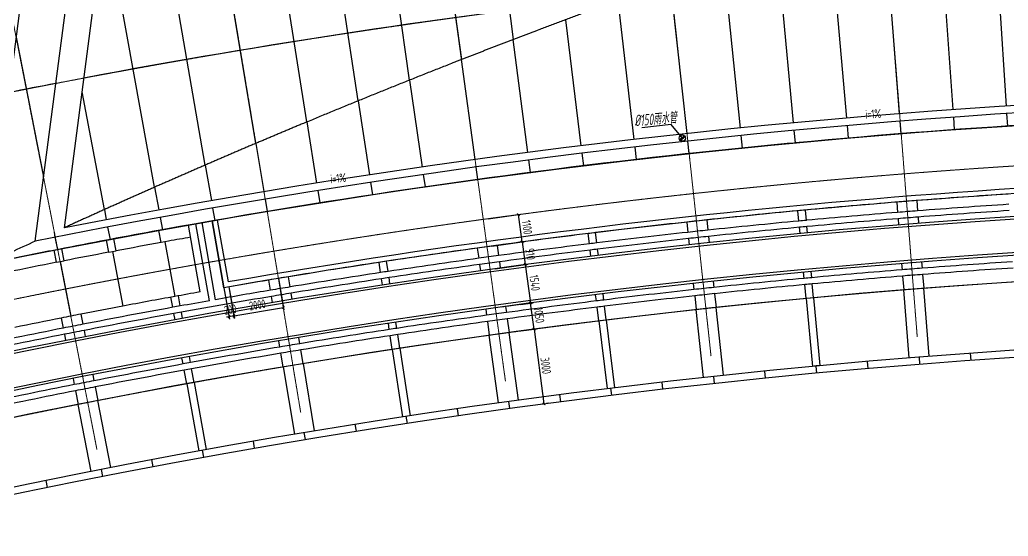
# Model space of a CAD drawing. Header units: millimetres. Extents: x 30991175 to 44589677, y -30249292 to -18704009.
# Drawn here: x 41332824 to 41372173, y -29971019 to -29950478 of the extents above; entities that cross this region are included whole.
import ezdxf
from ezdxf.enums import TextEntityAlignment as Align

# ---------------------------------------------------------------- set-up
doc = ezdxf.new("R2010")
doc.units = ezdxf.units.MM
doc.header["$LTSCALE"] = 10
doc.linetypes.add('A1-RG-AXIS-RF$0$CENTER', pattern=[50.8, 31.75, -6.35, 6.35, -6.35])
for name, color, linetype in [('A1-RG-AXIS-RF$0$A-DIMS-100', 1, 'Continuous'), ('A1-RG-AXIS-RF$0$A2-RG-AXIS-150$0$A-DIMS-100', 1, 'Continuous'), ('A1-RI-RF$0$0P-RW-E', 210, 'Continuous'), ('A1-RI-RF$0$0P-RW-PR-V', 210, 'Continuous'), ('A1-RI-RF$0$A-DIMS-1：100', 1, 'Continuous'), ('A1-RI-RF$0$A-EVAC1', 5, 'Continuous'), ('A1-RI-RF$0$A-FUZHUXIAN', 55, 'Continuous'), ('A1-RI-RF$0$A-STRS-HRAL', 3, 'Continuous'), ('A1-RI-RF$0$A-SYMB', 4, 'Continuous'), ('A1-RI-RF$0$A-SYMB-AREA', 4, 'Continuous'), ('A1-RI-RF$0$A-SYMB-NAME', 4, 'Continuous'), ('A1-RI-RF$0$A-SYMB-STRS', 1, 'Continuous'), ('A1-RI-RF$0$A-TEXT', 4, 'Continuous'), ('A1-RI-RF$0$A1-RI-F3$0$A-DETL-PEN1', 245, 'Continuous'), ('A1-RI-RF$0$A1-RI-F3$0$A-DETL-PEN2', 233, 'Continuous')]:
    doc.layers.add(name, color=color, linetype=linetype)
doc.layers.add('A1-RG-AXIS-RF$0$A-GRID', color=1, linetype='A1-RG-AXIS-RF$0$CENTER', lineweight=9)
doc.styles.add('A1-RG-AXIS-RF$0$A2-RG-AXIS-150$0$XD2008', font='romans.shx', dxfattribs={"width": 0.7})
doc.styles.add('A1-RG-AXIS-RF$0$XD2008', font='xd-hzs.shx', dxfattribs={"width": 0.7, "bigfont": 'xd-hztxt.shx'})
doc.styles.add('A1-RI-RF$0$ECADI', font='gbeitc.shx', dxfattribs={"width": 0.7, "bigfont": 'gbcbig.shx'})
doc.styles.add('A1-RI-RF$0$XD2008', font='hzs.shx', dxfattribs={"width": 0.7, "bigfont": 'xd-hztxt.shx'})
doc.dimstyles.new('A1-RG-AXIS-RF$0$A2-RG-AXIS-150$0$XD100', dxfattribs={"dimscale": 100, "dimtxt": 5.5, "dimasz": 1.5, "dimexe": 1, "dimexo": 2, "dimgap": 0.5, "dimtad": 1, "dimdec": 0, "dimdsep": 46, "dimtxsty": 'A1-RG-AXIS-RF$0$A2-RG-AXIS-150$0$XD2008', "dimblk": 'A1-RG-AXIS-RF$0$A2-RG-AXIS-150$0$_ArchTick', "dimcen": 2.5, "dimclrt": 4, "dimaunit": 1, "dimadec": 3, "dimazin": 0, "dimtfac": 1, "dimtdec": 0, "dimtix": 1, "dimtmove": 0, "dimatfit": 3, "dimfxl": 0, "dimtolj": 1, "dimtzin": 0, "dimarcsym": 0})
doc.dimstyles.new('A1-RG-AXIS-RF$0$XD100', dxfattribs={"dimscale": 100, "dimtxt": 5.5, "dimasz": 1.5, "dimexe": 1, "dimexo": 2, "dimgap": 0.5, "dimtad": 1, "dimdec": 0, "dimdsep": 46, "dimtxsty": 'A1-RG-AXIS-RF$0$XD2008', "dimblk": 'A1-RG-AXIS-RF$0$_ArchTick', "dimcen": 2.5, "dimclrt": 4, "dimazin": 0, "dimtfac": 1, "dimtdec": 0, "dimtix": 1, "dimtmove": 0, "dimatfit": 3, "dimfxl": 0, "dimtolj": 1, "dimtzin": 0, "dimarcsym": 0})
doc.dimstyles.new('A1-RG-AXIS-RF$0$XD100$0', dxfattribs={"dimscale": 100, "dimtxt": 5.5, "dimasz": 1, "dimexe": 1, "dimexo": 2, "dimgap": 0.5, "dimtad": 1, "dimdec": 0, "dimdsep": 46, "dimtxsty": 'A1-RG-AXIS-RF$0$XD2008', "dimblk": 'A1-RG-AXIS-RF$0$_ArchTick', "dimblk1": 'A1-RG-AXIS-RF$0$_ArchTick', "dimblk2": 'A1-RG-AXIS-RF$0$_ArchTick', "dimsah": 1, "dimcen": 2.5, "dimclrt": 4, "dimazin": 0, "dimtfac": 1, "dimtdec": 0, "dimtix": 1, "dimtmove": 0, "dimatfit": 3, "dimfxl": 0, "dimtolj": 1, "dimtzin": 0, "dimarcsym": 0})
doc.dimstyles.new('A1-RI-RF$0$XD100$0', dxfattribs={"dimscale": 100, "dimtxt": 3.5, "dimasz": 2, "dimexe": 1, "dimexo": 2, "dimgap": 1, "dimtad": 1, "dimdec": 0, "dimdsep": 46, "dimtxsty": 'A1-RI-RF$0$XD2008', "dimblk": 'A1-RI-RF$0$_ArchTick', "dimblk1": 'A1-RI-RF$0$_ArchTick', "dimblk2": 'A1-RI-RF$0$_ArchTick', "dimsah": 1, "dimcen": 2.5, "dimclrd": 1, "dimclre": 1, "dimclrt": 4, "dimaunit": 1, "dimadec": 0, "dimazin": 0, "dimtfac": 1, "dimtdec": 0, "dimtix": 1, "dimtmove": 2, "dimatfit": 3, "dimfxl": 0, "dimtolj": 1, "dimtzin": 0, "dimarcsym": 0})

# ---------------------------------------------------------------- blocks, each defined once
blk = doc.blocks.new('A1-RG-AXIS-RF$0$_ArchTick')
at = {"color": 0, "linetype": 'ByBlock', "const_width": 0.4}
blk.add_lwpolyline([(-0.5, -0.5), (0.5, 0.5)], dxfattribs=at)
blk = doc.blocks.new('*D74')
at = {"layer": 'A1-RG-AXIS-RF$0$A-DIMS-100', "color": 0, "lineweight": -2}
for p, q in [((11571862, -6454379), (11570195, -6455815)), ((11570271, -6455750), (11588352, -6476735)), ((11589943, -6475365), (11588276, -6476801))]:
    blk.add_line(p, q, dxfattribs=at)
at = {"layer": 'Defpoints', "color": 0}
for p in [(11572014, -6454249), (11590094, -6475234), (11588352, -6476735)]:
    blk.add_point(p, dxfattribs=at)
at = {"layer": 'A1-RG-AXIS-RF$0$A-DIMS-100', "color": 0, "lineweight": -2, "xscale": 100, "yscale": 100, "zscale": 100}
for p, rotation in [((11570271, -6455750), 130.7474706807866), ((11588352, -6476735), 310.7474706807866)]:
    blk.add_blockref('A1-RG-AXIS-RF$0$_ArchTick', p, dxfattribs=dict(at, rotation=rotation))
at = {"layer": 'A1-RG-AXIS-RF$0$A-DIMS-100', "color": 4, "insert": (11579491, -6466088), "char_height": 375, "attachment_point": 5, "rotation": 310.7475, "style": 'A1-RG-AXIS-RF$0$XD2008'}
blk.add_mtext('\\A1;27700', dxfattribs=at)
blk = doc.blocks.new('*D95')
at = {"layer": 'A1-RG-AXIS-RF$0$A-DIMS-100', "color": 0, "lineweight": -2}
blk.add_arc((11778732, -6694179), 324411, 120.87496, 122.52038, dxfattribs=at)
at = {"layer": 'Defpoints', "color": 0}
for p in [(11611594, -6414634), (11609598, -6417347), (11603636, -6419548), (11631402, -6447764), (11624387, -6452096)]:
    blk.add_point(p, dxfattribs=at)
at = {"layer": 'A1-RG-AXIS-RF$0$A-DIMS-100', "color": 0, "lineweight": -2, "xscale": 100, "yscale": 100, "zscale": 100}
for p, rotation in [((11612255, -6415740), 30.87496021037754), ((11604329, -6420635), 212.5203786221269)]:
    blk.add_blockref('A1-RG-AXIS-RF$0$_ArchTick', p, dxfattribs=dict(at, rotation=rotation))
at = {"layer": 'A1-RG-AXIS-RF$0$A-DIMS-100', "color": 4, "insert": (11608150, -6417957), "char_height": 375, "attachment_point": 5, "rotation": 31.6977, "style": 'A1-RG-AXIS-RF$0$XD2008'}
blk.add_mtext('\\A1;1.65°', dxfattribs=at)
blk = doc.blocks.new('A1-RG-AXIS-RF$0$A2-RG-AXIS-150$0$_ArchTick')
at = {"color": 0, "linetype": 'ByBlock', "const_width": 0.4}
blk.add_lwpolyline([(-0.5, -0.5), (0.5, 0.5)], dxfattribs=at)
blk = doc.blocks.new('*D98')
at = {"layer": 'A1-RG-AXIS-RF$0$A2-RG-AXIS-150$0$A-DIMS-100', "color": 0, "lineweight": -2, "ltscale": 3}
blk.add_arc((11778732, -6694179), 320963, 127.45663, 129.10205, dxfattribs=at)
at = {"layer": 'Defpoints', "color": 0, "ltscale": 3}
for p in [(11580654, -6435633), (11573312, -6441428), (11581105, -6441274), (11604129, -6466275), (11597657, -6471382)]:
    blk.add_point(p, dxfattribs=at)
at = {"layer": 'A1-RG-AXIS-RF$0$A2-RG-AXIS-150$0$A-DIMS-100', "color": 0, "lineweight": -2, "ltscale": 3, "xscale": 150, "yscale": 150, "zscale": 150}
for p, rotation in [((11583535, -6439394), 37.45663385731086), ((11576299, -6445104), 219.1020522690409)]:
    blk.add_blockref('A1-RG-AXIS-RF$0$A2-RG-AXIS-150$0$_ArchTick', p, dxfattribs=dict(at, rotation=rotation))
at = {"layer": 'A1-RG-AXIS-RF$0$A2-RG-AXIS-150$0$A-DIMS-100', "color": 4, "ltscale": 3, "insert": (11579727, -6442008), "char_height": 375, "attachment_point": 5, "rotation": 38.2793, "style": 'A1-RG-AXIS-RF$0$A2-RG-AXIS-150$0$XD2008'}
blk.add_mtext('\\A1;1°38\'44"', dxfattribs=at)
blk = doc.blocks.new('*D100')
at = {"layer": 'A1-RG-AXIS-RF$0$A2-RG-AXIS-150$0$A-DIMS-100', "color": 0, "lineweight": -2, "ltscale": 3}
blk.add_arc((11778732, -6694179), 320963, 129.10205, 130.74747, dxfattribs=at)
at = {"layer": 'Defpoints', "color": 0, "ltscale": 3}
for p in [(11573312, -6441428), (11573924, -6447053), (11566139, -6447430), (11597657, -6471382), (11591334, -6476673)]:
    blk.add_point(p, dxfattribs=at)
at = {"layer": 'A1-RG-AXIS-RF$0$A2-RG-AXIS-150$0$A-DIMS-100', "color": 0, "lineweight": -2, "ltscale": 3, "xscale": 150, "yscale": 150, "zscale": 150}
for p, rotation in [((11576299, -6445104), 39.10205226904043), ((11569231, -6451019), 220.7474706807705)]:
    blk.add_blockref('A1-RG-AXIS-RF$0$A2-RG-AXIS-150$0$_ArchTick', p, dxfattribs=dict(at, rotation=rotation))
at = {"layer": 'A1-RG-AXIS-RF$0$A2-RG-AXIS-150$0$A-DIMS-100', "color": 4, "ltscale": 3, "insert": (11572569, -6447826), "char_height": 375, "attachment_point": 5, "rotation": 39.9248, "style": 'A1-RG-AXIS-RF$0$A2-RG-AXIS-150$0$XD2008'}
blk.add_mtext('\\A1;1°38\'44"', dxfattribs=at)
blk = doc.blocks.new('A1-RI-RF$0$_ArchTick')
at = {"color": 0, "linetype": 'ByBlock', "const_width": 0.4}
blk.add_lwpolyline([(-0.5, -0.5), (0.5, 0.5)], dxfattribs=at)
blk = doc.blocks.new('*D25')
at = {"layer": 'A1-RI-RF$0$A-DIMS-1：100', "color": 1, "linetype": 'ByBlock', "lineweight": -2}
for p, q in [((11600845, -6461988), (11601621, -6462993)), ((11599976, -6464135), (11601560, -6462913)), ((11599262, -6463210), (11600037, -6464215))]:
    blk.add_line(p, q, dxfattribs=at)
at = {"layer": 'Defpoints', "color": 0, "linetype": 'ByBlock'}
for p in [(11600723, -6461829), (11599139, -6463051), (11601560, -6462913)]:
    blk.add_point(p, dxfattribs=at)
at = {"layer": 'A1-RI-RF$0$A-DIMS-1：100', "color": 1, "linetype": 'ByBlock', "lineweight": -2, "xscale": 100, "yscale": 100, "zscale": 100}
for p, rotation in [((11601560, -6462913), 37.65242582342984), ((11599976, -6464135), 217.6524258234298)]:
    blk.add_blockref('A1-RI-RF$0$_ArchTick', p, dxfattribs=dict(at, rotation=rotation))
at = {"layer": 'A1-RI-RF$0$A-DIMS-1：100', "color": 4, "linetype": 'ByBlock', "insert": (11600600, -6463307), "char_height": 350, "attachment_point": 5, "rotation": 37.6524, "style": 'A1-RI-RF$0$XD2008'}
blk.add_mtext('\\A1;2000', dxfattribs=at)
blk = doc.blocks.new('*D26')
at = {"layer": 'A1-RI-RF$0$A-DIMS-1：100', "color": 1, "linetype": 'ByBlock', "lineweight": -2}
for p, q in [((11599104, -6463332), (11599883, -6464334)), ((11599262, -6463209), (11600041, -6464211)), ((11599822, -6464255), (11599743, -6464316)), ((11599980, -6464132), (11599822, -6464255)), ((11599980, -6464132), (11600059, -6464071))]:
    blk.add_line(p, q, dxfattribs=at)
at = {"layer": 'Defpoints', "color": 0, "linetype": 'ByBlock'}
for p in [(11599139, -6463051), (11598982, -6463174), (11599822, -6464255)]:
    blk.add_point(p, dxfattribs=at)
at = {"layer": 'A1-RI-RF$0$A-DIMS-1：100', "color": 1, "linetype": 'ByBlock', "lineweight": -2, "xscale": 100, "yscale": 100, "zscale": 100}
for p, rotation in [((11599822, -6464255), 37.86798846027066), ((11599980, -6464132), 217.8679884602707)]:
    blk.add_blockref('A1-RI-RF$0$_ArchTick', p, dxfattribs=dict(at, rotation=rotation))
at = {"layer": 'A1-RI-RF$0$A-DIMS-1：100', "color": 4, "linetype": 'ByBlock', "insert": (11599732, -6463977), "char_height": 350, "attachment_point": 5, "rotation": 37.868, "style": 'A1-RI-RF$0$XD2008'}
blk.add_mtext('\\A1;200', dxfattribs=at)
blk = doc.blocks.new('*D48')
at = {"layer": 'A1-RI-RF$0$A-DIMS-1：100', "color": 1, "linetype": 'ByBlock', "lineweight": -2}
for p, q in [((11607104, -6455967), (11608167, -6455200)), ((11608730, -6456150), (11608086, -6455258)), ((11607748, -6456859), (11608811, -6456092))]:
    blk.add_line(p, q, dxfattribs=at)
at = {"layer": 'Defpoints', "color": 0, "linetype": 'ByBlock'}
for p in [(11608086, -6455258), (11606942, -6456084), (11607585, -6456976)]:
    blk.add_point(p, dxfattribs=at)
at = {"layer": 'A1-RI-RF$0$A-DIMS-1：100', "color": 1, "linetype": 'ByBlock', "lineweight": -2, "xscale": 100, "yscale": 100, "zscale": 100}
for p, rotation in [((11608086, -6455258), 125.8112154455546), ((11608730, -6456150), 305.8112154455546)]:
    blk.add_blockref('A1-RI-RF$0$_ArchTick', p, dxfattribs=dict(at, rotation=rotation))
at = {"layer": 'A1-RI-RF$0$A-DIMS-1：100', "color": 4, "linetype": 'ByBlock', "insert": (11608631, -6455543), "char_height": 350, "attachment_point": 5, "rotation": 305.8112, "style": 'A1-RI-RF$0$XD2008'}
blk.add_mtext('\\A1;1100', dxfattribs=at)
blk = doc.blocks.new('*D49')
at = {"layer": 'A1-RI-RF$0$A-DIMS-1：100', "color": 1, "linetype": 'ByBlock', "lineweight": -2}
for p, q in [((11607747, -6456859), (11608811, -6456091)), ((11608730, -6456150), (11608671, -6456069)), ((11608730, -6456150), (11609262, -6456888)), ((11608280, -6457597), (11609343, -6456829)), ((11609262, -6456888), (11609321, -6456969))]:
    blk.add_line(p, q, dxfattribs=at)
at = {"layer": 'Defpoints', "color": 0, "linetype": 'ByBlock'}
for p in [(11607585, -6456976), (11609262, -6456888), (11608118, -6457714)]:
    blk.add_point(p, dxfattribs=at)
at = {"layer": 'A1-RI-RF$0$A-DIMS-1：100', "color": 1, "linetype": 'ByBlock', "lineweight": -2, "xscale": 100, "yscale": 100, "zscale": 100}
for p, rotation in [((11608730, -6456150), 305.812254752594), ((11609262, -6456888), 125.812254752594)]:
    blk.add_blockref('A1-RI-RF$0$_ArchTick', p, dxfattribs=dict(at, rotation=rotation))
at = {"layer": 'A1-RI-RF$0$A-DIMS-1：100', "color": 4, "linetype": 'ByBlock', "insert": (11609246, -6456424), "char_height": 350, "attachment_point": 5, "rotation": 305.8123, "style": 'A1-RI-RF$0$XD2008'}
blk.add_mtext('\\A1;910', dxfattribs=at)
blk = doc.blocks.new('*D50')
at = {"layer": 'A1-RI-RF$0$A-DIMS-1：100', "color": 1, "linetype": 'ByBlock', "lineweight": -2}
for p, q in [((11609834, -6458376), (11610246, -6458080)), ((11610777, -6458992), (11610165, -6458139)), ((11610447, -6459230), (11610859, -6458934))]:
    blk.add_line(p, q, dxfattribs=at)
at = {"layer": 'Defpoints', "color": 0, "linetype": 'ByBlock'}
for p in [(11610165, -6458139), (11609672, -6458493), (11610284, -6459346)]:
    blk.add_point(p, dxfattribs=at)
at = {"layer": 'A1-RI-RF$0$A-DIMS-1：100', "color": 1, "linetype": 'ByBlock', "lineweight": -2, "xscale": 100, "yscale": 100, "zscale": 100}
for p, rotation in [((11610165, -6458139), 125.6520238315916), ((11610777, -6458992), 305.6520238315917)]:
    blk.add_blockref('A1-RI-RF$0$_ArchTick', p, dxfattribs=dict(at, rotation=rotation))
at = {"layer": 'A1-RI-RF$0$A-DIMS-1：100', "color": 4, "linetype": 'ByBlock', "insert": (11610695, -6458405), "char_height": 350, "attachment_point": 5, "rotation": 305.652, "style": 'A1-RI-RF$0$XD2008'}
blk.add_mtext('\\A1;1050', dxfattribs=at)
blk = doc.blocks.new('*D51')
at = {"layer": 'A1-RI-RF$0$A-DIMS-1：100', "color": 1, "linetype": 'ByBlock', "lineweight": -2}
for p, q in [((11610777, -6458993), (11612520, -6461435)), ((11610939, -6458878), (11610858, -6458935)), ((11612682, -6461319), (11612602, -6461376))]:
    blk.add_line(p, q, dxfattribs=at)
at = {"layer": 'Defpoints', "color": 0, "linetype": 'ByBlock'}
for p in [(11610776, -6458994), (11612520, -6461435), (11612520, -6461435)]:
    blk.add_point(p, dxfattribs=at)
at = {"layer": 'A1-RI-RF$0$A-DIMS-1：100', "color": 1, "linetype": 'ByBlock', "lineweight": -2, "xscale": 100, "yscale": 100, "zscale": 100}
for p, rotation in [((11610777, -6458993), 125.5320593280212), ((11612520, -6461435), 305.5320593280212)]:
    blk.add_blockref('A1-RI-RF$0$_ArchTick', p, dxfattribs=dict(at, rotation=rotation))
at = {"layer": 'A1-RI-RF$0$A-DIMS-1：100', "color": 4, "linetype": 'ByBlock', "insert": (11611872, -6460054), "char_height": 350, "attachment_point": 5, "rotation": 305.5321, "style": 'A1-RI-RF$0$XD2008'}
blk.add_mtext('\\A1;3000', dxfattribs=at)
blk = doc.blocks.new('A1-RI-RF$0$A$C4FC071A5')
at = {"layer": 'A1-RI-RF$0$A-FUZHUXIAN'}
for p, q in [((11737, 32732), (23775, 16048)), ((38921, 32479), (43787, 24600)), ((22339, 14363), (9499, 31893)), ((15153, 31897), (25225, 17724)), ((20917, 12672), (7250, 31051)), ((37343, 30870), (41983, 23476)), ((19509, 10973), (4993, 30205)), ((12182, 1706), (1828, 29339)), ((12959, 2725), (2950, 29439)), ((40188, 22341), (35780, 29254)), ((18117, 9268), (3223, 28709)), ((34229, 27630), (38399, 21192)), ((32693, 25998), (36620, 20030)), ((31171, 24358), (34848, 18855)), ((43945, 24344), (44207, 23919)), ((42142, 23222), (42408, 22799)), ((33087, 17669), (29664, 22711)), ((40618, 21666), (40349, 22088)), ((16739, 7555), (5951, 21429)), ((28170, 21056), (31332, 16468)), ((38562, 20940), (38834, 20520)), ((36785, 19779), (37059, 19361)), ((26690, 19394), (29586, 15256)), ((37059, 19361), (37013, 19331)), ((35015, 18606), (35293, 18190)), ((27850, 14031), (25225, 17724)), ((33536, 17007), (33255, 17420)), ((31502, 16221), (31786, 15810)), ((26123, 12795), (23775, 16048)), ((29758, 15010), (30045, 14601)), ((15375, 5835), (8556, 14476)), ((22339, 14363), (24403, 11545)), ((28313, 13379), (28024, 13787)), ((20917, 12672), (22693, 10283)), ((26591, 12146), (26298, 12551)), ((24581, 11303), (24876, 10899)), ((19509, 10973), (20992, 9008)), ((22872, 10042), (23170, 9641)), ((18117, 9268), (19301, 7722)), ((21173, 8769), (21474, 8370)), ((7708, 8512), (11278, 4119)), ((14027, 4109), (11047, 7829)), ((16739, 7555), (17619, 6424)), ((19484, 7484), (19788, 7087)), ((17803, 6187), (18110, 5792)), ((15375, 5835), (15946, 5113)), ((16131, 4878), (16441, 4485)), ((16486, 4521), (16310, 4381)), ((14027, 4109), (14282, 3790)), ((14469, 3556), (14782, 3166)), ((14782, 3166), (14675, 3080)), ((12818, 2224), (12694, 2377)), ((12961, 2726), (12959, 2725)), ((13133, 1836), (12818, 2224)), ((13153, 1852), (13050, 1768))]:
    blk.add_line(p, q, dxfattribs=at)
for centre, radius, start, end in [((199316, -227247), 295700, 112.18458, 129.26054), ((199316, -227247), 296000, 112.40844, 129.01902), ((199316, -227247), 295200, 119.25481, 123.34309), ((199316, -227247), 301700, 124.47616, 128.65808), ((199318, -227249), 295203, 123.35394, 124.16257), ((199325, -227260), 295216, 124.16256, 124.19574), ((199317, -227247), 295201, 124.19575, 128.26821), ((199316, -227247), 301700, 128.87513, 129.23603), ((199325, -227257), 295213, 128.3118, 128.69077), ((199326, -227258), 295215, 128.71729, 129.09704), ((250602, -179343), 299370, 142.78786, 143.19688), ((199304, -227232), 295181, 129.12278, 129.53277), ((199286, -227210), 295652, 129.26054, 129.26082)]:
    blk.add_arc(centre, radius, start, end, dxfattribs=at)
blk.add_rational_spline([(78331, 66749), (77464, 66099), (76599, 65445), (75738, 64788), (75647, 64718), (75556, 64649), (75466, 64580), (73877, 63365), (72299, 62138), (70731, 60898), (70555, 60759), (70379, 60620), (70203, 60480), (68731, 59312), (67267, 58132), (65812, 56940), (65557, 56731), (65301, 56521), (65046, 56311), (63684, 55189), (62331, 54057), (60985, 52916), (60655, 52635), (60324, 52354), (59995, 52072), (58739, 50998), (57492, 49916), (56252, 48826), (55850, 48472), (55450, 48118), (55050, 47763), (53898, 46740), (52752, 45710), (51614, 44671), (51146, 44245), (50679, 43817), (50214, 43388), (49161, 42416), (48114, 41439), (47073, 40454), (46542, 39953), (46014, 39450), (45487, 38945), (44530, 38028), (43578, 37105), (42631, 36176), (42042, 35599), (41455, 35018), (40870, 34436), (40006, 33575), (39146, 32710), (38291, 31839), (37647, 31183), (37005, 30525), (36366, 29863), (35591, 29061), (34821, 28255), (34054, 27445), (33358, 26709), (32665, 25969), (31975, 25227), (30534, 23675), (29108, 22109), (27698, 20528), (27095, 19852), (26495, 19174), (25897, 18493), (25105, 17590), (24318, 16682), (23536, 15770), (22172, 14177), (20824, 12571), (19492, 10952), (19051, 10416), (18612, 9878), (18174, 9338), (17297, 8257), (16428, 7170), (15566, 6077), (14690, 4966), (13822, 3849), (12961, 2726)], [1, 0.999993813399, 0.999993813399, 1, 1, 1, 1, 0.999978325349, 0.999978325349, 1, 0.999999722311, 0.999999722311, 1, 0.999980115866, 0.999980115866, 1, 0.999999373828, 0.999999373828, 1, 0.999981856969, 0.999981856969, 1, 0.999998882801, 0.999998882801, 1, 0.999983550651, 0.999983550651, 1, 0.999998245849, 0.999998245849, 1, 0.999985191136, 0.999985191136, 1, 0.999997458097, 0.999997458097, 1, 0.999986781963, 0.999986781963, 1, 0.999996512622, 0.999996512622, 1, 0.999988317249, 0.999988317249, 1, 0.999995400597, 0.999995400597, 1, 0.999989797882, 0.999989797882, 1, 0.999994111741, 0.999994111741, 1, 0.999991214321, 0.999991214321, 1, 0.999992631883, 0.999992631883, 1, 0.999967111382, 0.999967111382, 1, 0.999993855256, 0.999993855256, 1, 0.999989027937, 0.999989027937, 1, 0.999965814117, 0.999965814117, 1, 0.999996176637, 0.999996176637, 1, 0.999984418543, 0.999984418543, 1, 0.999983593469, 0.999983593469, 1], degree=3, knots=[0, 0, 0, 0, 3251.21697, 3251.21697, 3251.21697, 3593.584483, 3593.584483, 3593.584483, 9591.984408, 9591.984408, 9591.984408, 10264.404763, 10264.404763, 10264.404763, 15904.856832, 15904.856832, 15904.856832, 16896.571271, 16896.571271, 16896.571271, 22189.462016, 22189.462016, 22189.462016, 23491.227122, 23491.227122, 23491.227122, 28445.467667, 28445.467667, 28445.467667, 30049.316601, 30049.316601, 30049.316601, 34672.168199, 34672.168199, 34672.168199, 36571.540633, 36571.540633, 36571.540633, 40869.225214, 40869.225214, 40869.225214, 43058.740426, 43058.740426, 43058.740426, 47035.87551, 47035.87551, 47035.87551, 49511.66036, 49511.66036, 49511.66036, 53171.636075, 53171.636075, 53171.636075, 55930.582408, 55930.582408, 55930.582408, 59275.95021, 59275.95021, 59275.95021, 62316.526674, 62316.526674, 62316.526674, 68670.409275, 68670.409275, 68670.409275, 71387.615175, 71387.615175, 71387.615175, 74991.991374, 74991.991374, 74991.991374, 81282.325221, 81282.325221, 81282.325221, 83365.674608, 83365.674608, 83365.674608, 87541.598044, 87541.598044, 87541.598044, 91785.701486, 91785.701486, 91785.701486, 91785.701486], dxfattribs=at)
blk = doc.blocks.new('A1-RI-RF$0$5erhfh')
at = {"layer": 'A1-RI-RF$0$A-SYMB-AREA', "style": 'A1-RI-RF$0$ECADI', "width": 0.7}
blk.add_attdef('340M2', text='', height=2.5, dxfattribs=at).set_placement((0, 1.25), align=Align.MIDDLE_LEFT)
at = {"layer": 'A1-RI-RF$0$A-SYMB-NAME', "style": 'A1-RI-RF$0$ECADI', "width": 0.7}
blk.add_attdef('CHINESENAME', (-12.29, 3.09), '', height=4.5, dxfattribs=at)
blk = doc.blocks.new('A1-RI-RF$0$A1RUODIANJIAN')
at = {"layer": 'A1-RI-RF$0$A-SYMB-NAME', "linetype": 'ByBlock', "style": 'A1-RI-RF$0$XD2008', "width": 0.7}
blk.add_attdef('A1RUODIANJIAN', (11587156, -6438427), '', height=350, dxfattribs=at)
blk = doc.blocks.new('*D66')
at = {"layer": 'A1-RI-RF$0$A-DIMS-1：100', "color": 1, "linetype": 'ByBlock', "lineweight": -2}
for p, q in [((11608313, -6457573), (11609343, -6456829)), ((11609262, -6456888), (11610163, -6458137)), ((11609214, -6458822), (11610244, -6458078))]:
    blk.add_line(p, q, dxfattribs=at)
at = {"layer": 'Defpoints', "color": 0, "linetype": 'ByBlock'}
for p in [(11608151, -6457690), (11610163, -6458137), (11609052, -6458939)]:
    blk.add_point(p, dxfattribs=at)
at = {"layer": 'A1-RI-RF$0$A-DIMS-1：100', "color": 1, "linetype": 'ByBlock', "lineweight": -2, "xscale": 100, "yscale": 100, "zscale": 100}
for p, rotation in [((11609262, -6456888), 125.8050792004609), ((11610163, -6458137), 305.8050792004609)]:
    blk.add_blockref('A1-RI-RF$0$_ArchTick', p, dxfattribs=dict(at, rotation=rotation))
at = {"layer": 'A1-RI-RF$0$A-DIMS-1：100', "color": 4, "linetype": 'ByBlock', "insert": (11609936, -6457351), "char_height": 350, "attachment_point": 5, "rotation": 305.8051, "style": 'A1-RI-RF$0$XD2008'}
blk.add_mtext('\\A1;1540', dxfattribs=at)
blk = doc.blocks.new('A1-RI-RF$0$A$C2D12074D')
at = {"layer": 'A1-RI-RF$0$A1-RI-F3$0$A-DETL-PEN1'}
for radius, start, end in [(291580, 107.79006, 130.53329), (291480, 107.79008, 130.53322), (290140, 107.79045, 130.53224), (290040, 107.79047, 130.53216)]:
    blk.add_arc((201159, -214687), radius, start, end, dxfattribs=at)
at = {"layer": 'A1-RI-RF$0$A1-RI-F3$0$A-DETL-PEN2'}
for p, q in [((44254, 32156), (44474, 31810)), ((43579, 31726), (43800, 31380)), ((44609, 31599), (44743, 31388)), ((43934, 31169), (44069, 30958)), ((45571, 30090), (45706, 29879)), ((40491, 29232), (40266, 29575)), ((40742, 29397), (40516, 29740)), ((44897, 29660), (45031, 29449)), ((45840, 29668), (46136, 29205)), ((41017, 28979), (40879, 29188)), ((45165, 29238), (45461, 28774)), ((47595, 26915), (46136, 29205)), ((40766, 28814), (40628, 29023)), ((46921, 26485), (45461, 28774)), ((37231, 27549), (37461, 27209)), ((42000, 27484), (41863, 27693)), ((49146, 27557), (48994, 27798)), ((41750, 27319), (41612, 27528)), ((42440, 26816), (42138, 27275)), ((36569, 27099), (36799, 26760)), ((37601, 27003), (37742, 26795)), ((42189, 26651), (41887, 27110)), ((42440, 26816), (43932, 24548)), ((36940, 26553), (37080, 26346)), ((42189, 26651), (43682, 24383)), ((47258, 26700), (47411, 26460)), ((45683, 25350), (45528, 25589)), ((38607, 25521), (38747, 25315)), ((33553, 24518), (33318, 24854)), ((33799, 24690), (33564, 25026)), ((37945, 25072), (38085, 24865)), ((38888, 25108), (39196, 24653)), ((34086, 24281), (33942, 24486)), ((38226, 24658), (38534, 24203)), ((40721, 22406), (39196, 24653)), ((43964, 24227), (43807, 24465)), ((33840, 24109), (33697, 24314)), ((40059, 21957), (38534, 24203)), ((42252, 23092), (42094, 23329)), ((34866, 22642), (34723, 22847)), ((35112, 22814), (34969, 23019)), ((30343, 22742), (30583, 22409)), ((35325, 21987), (35010, 22437)), ((35571, 22159), (35256, 22609)), ((29694, 22274), (29934, 21941)), ((30729, 22206), (30875, 22004)), ((35571, 22159), (37128, 19935)), ((40390, 22182), (40550, 21946)), ((30080, 21738), (30227, 21535)), ((35325, 21987), (36882, 19763)), ((38855, 20786), (38693, 21021)), ((31777, 20755), (31923, 20552)), ((26995, 19786), (26750, 20115)), ((31128, 20287), (31274, 20084)), ((32069, 20349), (32391, 19903)), ((26754, 19607), (26509, 19936)), ((31420, 19881), (31742, 19435)), ((33980, 17701), (32391, 19903)), ((37168, 19615), (37005, 19848)), ((27052, 19206), (26903, 19406)), ((27293, 19385), (27144, 19586)), ((33331, 17233), (31742, 19435)), ((35325, 18664), (35490, 18431)), ((21528, 16145), (19871, 18276)), ((28361, 17948), (28212, 18149)), ((21260, 15415), (19351, 17870)), ((21457, 15569), (19548, 18024)), ((23845, 17414), (23596, 17739)), ((28120, 17769), (27971, 17970)), ((28838, 17307), (28510, 17748)), ((20118, 16395), (19114, 17685)), ((28598, 17127), (28269, 17569)), ((33655, 17468), (33822, 17237)), ((18475, 16559), (18172, 16944)), ((23210, 16927), (22961, 17252)), ((24149, 17016), (23997, 17215)), ((28598, 17127), (30218, 14949)), ((28839, 17306), (30459, 15128)), ((18711, 16745), (18475, 16559)), ((18593, 16652), (19962, 14917)), ((23514, 16530), (23362, 16729)), ((20772, 15554), (20118, 16395)), ((32160, 16029), (31992, 16259)), ((17054, 15429), (16747, 15812)), ((25238, 15596), (25086, 15794)), ((16820, 15241), (16513, 15624)), ((16820, 15241), (17054, 15429)), ((25724, 14961), (25390, 15397)), ((16937, 15335), (18318, 13610)), ((20334, 14688), (20080, 15010)), ((24603, 15109), (24451, 15307)), ((25724, 14961), (27375, 12805)), ((30508, 14809), (30338, 15038)), ((20098, 14502), (19844, 14824)), ((25089, 14474), (24755, 14911)), ((15174, 13913), (14865, 14293)), ((15407, 14102), (15098, 14482)), ((20408, 14110), (20253, 14306)), ((20644, 14296), (20489, 14492)), ((25089, 14474), (26740, 12319)), ((15174, 13913), (15407, 14102)), ((16685, 12292), (15291, 14007)), ((28865, 13578), (28693, 13806)), ((21753, 12891), (21598, 13087)), ((21517, 12705), (21362, 12901)), ((22248, 12263), (21907, 12694)), ((16995, 12544), (17254, 12226)), ((22013, 12077), (21672, 12509)), ((22248, 12263), (23930, 10131)), ((27231, 12336), (27058, 12562)), ((16374, 12040), (16633, 11722)), ((17412, 12032), (17569, 11838)), ((22013, 12077), (23695, 9946)), ((16791, 11528), (16948, 11334)), ((25605, 11081), (25430, 11306)), ((18540, 10643), (18698, 10449)), ((18856, 10255), (19203, 9828)), ((17920, 10139), (18077, 9945)), ((23989, 9815), (23812, 10038)), ((18235, 9751), (18582, 9324)), ((20915, 7721), (19203, 9828)), ((20294, 7217), (18582, 9324)), ((22381, 8537), (22203, 8759)), ((20604, 7469), (20784, 7248)), ((19057, 5833), (18875, 6053))]:
    blk.add_line(p, q, dxfattribs=at)
for centre, radius, start, end in [((201151, -214689), 288986, 105.8232, 130.74813), ((201151, -214689), 286271, 105.7964, 131.29161), ((201151, -214689), 285986, 105.79356, 131.34926), ((201155, -214680), 292482, 121.72715, 122.44199), ((201155, -214680), 292072, 121.72719, 122.44188), ((201155, -214680), 291822, 121.72722, 122.44181), ((201192, -214738), 292551, 122.44196, 122.59864), ((201197, -214748), 292562, 122.59864, 123.31359), ((201192, -214738), 292141, 122.44185, 122.59875), ((201192, -214738), 291891, 122.44178, 122.59882), ((201155, -214680), 289782, 121.72743, 122.44126), ((201155, -214680), 289532, 121.72745, 122.44119), ((201197, -214747), 292152, 122.59875, 123.31355), ((201197, -214747), 291902, 122.59882, 123.31352), ((201143, -214666), 292464, 123.37234, 124.08721), ((201179, -214719), 292528, 123.3136, 123.37236), ((201191, -214738), 289851, 122.44123, 122.59937), ((201191, -214738), 289601, 122.44116, 122.59944), ((201143, -214666), 292054, 123.37238, 124.0871), ((201179, -214719), 292118, 123.31356, 123.3724), ((201179, -214719), 291868, 123.31353, 123.37242), ((201197, -214747), 289861, 122.59937, 123.31332), ((201197, -214747), 289611, 122.59944, 123.31329), ((201143, -214666), 291804, 123.3724, 124.08704), ((201131, -214647), 292441, 124.08722, 124.24396), ((201131, -214647), 292031, 124.08711, 124.24407), ((201143, -214666), 289764, 123.37261, 124.08648), ((201179, -214719), 289827, 123.31333, 123.37263), ((201179, -214719), 289577, 123.3133, 123.37266), ((201133, -214650), 292445, 124.24397, 124.9592), ((201133, -214650), 292035, 124.24408, 124.95916), ((201131, -214647), 291781, 124.08705, 124.24414), ((201143, -214666), 289514, 123.37264, 124.08642), ((201133, -214650), 291785, 124.24414, 124.95914), ((201131, -214647), 289742, 124.08649, 124.24469), ((201165, -214695), 292500, 125.01799, 125.73277), ((201143, -214665), 292463, 124.9592, 125.01797), ((201133, -214650), 289745, 124.2447, 124.95893), ((201131, -214647), 289492, 124.08643, 124.24476), ((201165, -214695), 292090, 125.01803, 125.73266), ((201143, -214665), 292053, 124.95916, 125.01801), ((201143, -214665), 291803, 124.95913, 125.01804), ((201133, -214650), 289495, 124.24476, 124.9589), ((201178, -214718), 286312, 123.31296, 123.373), ((201165, -214695), 291840, 125.01805, 125.7326), ((201187, -214727), 292539, 125.73276, 125.88944), ((201165, -214695), 289800, 125.01826, 125.73204), ((201165, -214695), 289550, 125.01829, 125.73198), ((201143, -214665), 289763, 124.95892, 125.01824), ((201143, -214665), 289513, 124.9589, 125.01827), ((201185, -214724), 292535, 125.88944, 126.60446), ((201187, -214727), 292129, 125.73265, 125.88955), ((201187, -214727), 291879, 125.73258, 125.88962), ((201185, -214724), 292125, 125.88955, 126.60442), ((201185, -214724), 291875, 125.88962, 126.60439), ((201187, -214727), 289839, 125.73203, 125.89017), ((201165, -214696), 292501, 126.60447, 126.66323), ((201185, -214723), 289835, 125.89017, 126.60418), ((201187, -214727), 289589, 125.73196, 125.89024), ((201137, -214659), 292455, 126.66322, 127.37812), ((201165, -214696), 292091, 126.60443, 126.66327), ((201185, -214723), 289585, 125.89024, 126.60416), ((201137, -214659), 292045, 126.66326, 127.37801), ((201137, -214659), 291795, 126.66328, 127.37794), ((201165, -214696), 291841, 126.6044, 126.6633), ((201136, -214658), 292453, 127.37812, 127.53485), ((201137, -214660), 289755, 126.66349, 127.37739), ((201165, -214696), 289801, 126.60419, 126.66351), ((201165, -214696), 289551, 126.60417, 126.66353), ((201136, -214658), 292043, 127.37801, 127.53496), ((201137, -214660), 289505, 126.66352, 127.37732), ((201159, -214687), 294700, 128.07602, 128.25018), ((201137, -214660), 292045, 127.53491, 127.97001), ((201141, -214665), 292461, 127.5348, 127.88954), ((201136, -214658), 291793, 127.37794, 127.53503), ((201159, -214687), 294700, 128.30851, 128.6616), ((201137, -214660), 291795, 127.53498, 128.24994), ((201152, -214679), 292479, 128.07763, 128.27938), ((201137, -214660), 292045, 128.01906, 128.24997), ((201136, -214658), 289753, 127.37739, 127.53558), ((201136, -214658), 289503, 127.37732, 127.53565), ((201159, -214687), 294700, 128.71992, 129.07273), ((201138, -214660), 289756, 127.53553, 128.24974), ((201216, -214760), 292583, 128.27939, 128.69067), ((201180, -214714), 292115, 128.24996, 128.3088), ((201138, -214660), 289506, 127.5356, 128.24971), ((201163, -214694), 292088, 128.30875, 129.02339), ((201163, -214694), 291838, 128.30878, 129.02333), ((201180, -214714), 291865, 128.24993, 128.30883), ((201159, -214687), 294700, 129.13106, 129.52011), ((201093, -214607), 292387, 128.69067, 129.02357), ((201164, -214694), 289798, 128.30898, 129.02277), ((201180, -214714), 289824, 128.24973, 128.30903), ((201180, -214714), 289574, 128.2497, 128.30906), ((201117, -214636), 292424, 129.02358, 129.18033), ((201117, -214636), 292014, 129.02347, 129.18044), ((201164, -214694), 289548, 128.30901, 129.0227), ((201195, -214731), 292546, 129.18034, 129.54929), ((201117, -214636), 291764, 129.0234, 129.1805), ((201203, -214742), 292150, 129.18045, 129.93118), ((201203, -214741), 291900, 129.18052, 129.93115), ((201117, -214636), 289724, 129.02285, 129.18106), ((201117, -214636), 289474, 129.02278, 129.18112), ((201203, -214741), 289860, 129.18107, 129.93094), ((201203, -214741), 289610, 129.18114, 129.93092)]:
    blk.add_arc(centre, radius, start, end, dxfattribs=at)
blk = doc.blocks.new('A1-RI-RF$0$ysd-ll')
at = {"layer": 'A1-RI-RF$0$0P-RW-PR-V'}
blk.add_lwpolyline([(-25, 120), (25, 120), (25, -120), (-25, -120)], close=True, dxfattribs=at)
blk.add_circle((0, 0), 125, dxfattribs=at)
blk = doc.blocks.new('A1-RG-AXIS-RF')
at = {"layer": 'A1-RG-AXIS-RF$0$A-GRID', "ltscale": 0.05}
for points in [[(11690526.5, -6414141.6, 0.1045271), (11584753.6, -6473784.9, 0.1045271)], [(11691982.6, -6418505.7, 0.1046376), (11587756.3, -6477270.1)]]:
    blk.add_lwpolyline(points, format="xyb", dxfattribs=at)
at = {"layer": 'A1-RG-AXIS-RF$0$A-GRID', "linetype": 'A1-RG-AXIS-RF$0$CENTER', "ltscale": 0.05}
for points in [[(11624387.1, -6452095.8), (11603635.8, -6419548.3)], [(11595822.2, -6424689.2), (11617499.6, -6456627.5)], [(11610745, -6461355.1), (11588159.5, -6430052.4)], [(11580654, -6435633.4), (11604129, -6466274.7)], [(11597656.9, -6471382.2), (11573311.8, -6441427.7)]]:
    blk.add_lwpolyline(points, dxfattribs=at)
at = {"layer": 'A1-RG-AXIS-RF$0$A-GRID', "ltscale": 0.05}
blk.add_arc((11778731.9, -6694178.6), 301700, 107.53359, 131.336201, dxfattribs=at)
at = {"layer": 'A1-RG-AXIS-RF$0$A-DIMS-100'}
dim = blk.add_angular_dim_2l(base=(11609597.6, -6417346.8), line1=((11624387.1, -6452095.8), (11603635.8, -6419548.3)), line2=((11611593.7, -6414633.8), (11631401.9, -6447763.8)), dimstyle='A1-RG-AXIS-RF$0$XD100', override={"dimtxt": 3.75, "dimasz": 1, "dimblk1": 'A1-RG-AXIS-RF$0$_ArchTick', "dimblk2": 'A1-RG-AXIS-RF$0$_ArchTick', "dimsah": 1}, dxfattribs=at)
dim.commit()
dim.dimension.update_dxf_attribs({"geometry": '*D95', "text_midpoint": (11608149.7, -6417957.4)})
dim = blk.add_aligned_dim(p1=(11572013.5, -6454248.7), p2=(11590094, -6475234), distance=-2300, dimstyle='A1-RG-AXIS-RF$0$XD100$0', override={"dimtxt": 3.75}, dxfattribs=at)
dim.commit()
dim.dimension.update_dxf_attribs({"geometry": '*D74', "text_midpoint": (11579491.2, -6466087.6)})
at = {"layer": 'A1-RG-AXIS-RF$0$A2-RG-AXIS-150$0$A-DIMS-100', "ltscale": 3}
for base, line1, line2, picture, middle in [((11581104.8006, -6441273.9052), ((11580653.9597, -6435633.4466), (11604128.9659, -6466274.6621)), ((11597656.921, -6471382.1875), (11573311.7619, -6441427.6682)), '*D98', (11579727.3288, -6442008.2336)), ((11573924.4, -6447052.9), ((11597656.9, -6471382.2), (11573311.8, -6441427.7)), ((11566139, -6447430.3), (11591334.2, -6476673.4)), '*D100', (11572568.6, -6447826.4))]:
    dim = blk.add_angular_dim_2l(base=base, line1=line1, line2=line2, dimstyle='A1-RG-AXIS-RF$0$A2-RG-AXIS-150$0$XD100', override={"dimtxt": 3.75, "dimadec": 4}, dxfattribs=at)
    dim.commit()
    dim.dimension.update_dxf_attribs({"geometry": picture, "text_midpoint": middle})
blk = doc.blocks.new('A1-RI-RF')
at = {"layer": 'A1-RI-RF$0$A-FUZHUXIAN', "ltscale": 10}
blk.add_lwpolyline([(11668983.9, -6420137.8), (11660247.6, -6398323.2, 0.0593351), (11594156.3, -6434367.8), (11592980.9, -6432713.8), (11579351.2, -6437820.9), (11590312.5, -6466931.7, -0.0779919)], format="xyb", close=True, dxfattribs=at)
at = {"layer": 'A1-RI-RF$0$A-STRS-HRAL', "ltscale": 0.25}
for p, q in [((11597604.8, -6461077.7), (11599139.5, -6463051.3)), ((11597447, -6461200.5), (11599104.3, -6463332))]:
    blk.add_line(p, q, dxfattribs=at)
for radius, start, end in [(292500, 117.334363, 127.887381), (292700, 117.373684, 127.848218)]:
    blk.add_arc((11778731.9, -6694178.6), radius, start, end, dxfattribs=at)
at = {"layer": 'A1-RI-RF$0$A-SYMB'}
blk.add_lwpolyline([(11612425.9, -6449508.7), (11611776.2, -6449242.4), (11610809.2, -6449900.3)], dxfattribs=at)
at = {"layer": 'A1-RI-RF$0$A-SYMB-STRS'}
for points in [[(11618498.9, -6445500.3, 0, 0, 0), (11619769.3, -6444651.9, 80, 0, 0), (11620018.8, -6444485.3, 0, 0, 0)], [(11600911, -6457763.9, 0, 0, 0), (11602148.7, -6456868.5, 80, 0, 0), (11602391.8, -6456692.6, 0, 0, 0)]]:
    blk.add_lwpolyline(points, format="xyseb", dxfattribs=at)
at = {"layer": 'A1-RI-RF$0$0P-RW-E', "rotation": 333.190970878147}
blk.add_blockref('A1-RI-RF$0$ysd-ll', (11612425.9, -6449508.7), dxfattribs=at)
at = {"layer": 'A1-RI-RF$0$A-EVAC1'}
blk.add_blockref('A1-RI-RF$0$A$C2D12074D', (11577575.1, -6479477.2), dxfattribs=at)
at = {"layer": 'A1-RI-RF$0$A-SYMB-NAME', "linetype": 'ByBlock'}
ref = blk.add_blockref('A1-RI-RF$0$A1RUODIANJIAN', (-1623470.6, -7049834.9), dxfattribs=dict(at, rotation=31.67230957550634))
ref.add_attrib('A1RUODIANJIAN', 'i=1%', (11618505.2, -6445404.2), dxfattribs={"linetype": 'ByBlock', "height": 350, "rotation": 31.67231, "style": 'A1-RI-RF$0$XD2008', "width": 0.7})
ref = blk.add_blockref('A1-RI-RF$0$A1RUODIANJIAN', (-1609109.3, -7557918.4), dxfattribs=dict(at, rotation=33.81997863946976))
ref.add_attrib('A1RUODIANJIAN', 'i=1%', (11600913.7, -6457667.7), dxfattribs={"linetype": 'ByBlock', "height": 350, "rotation": 33.81998, "style": 'A1-RI-RF$0$XD2008', "width": 0.7})
at = {"layer": 'A1-RI-RF$0$A-TEXT'}
for name, p in [('A1-RG-AXIS-RF', (0, 0)), ('A1-RI-RF$0$A$C4FC071A5', (11579415.6, -6466931.7))]:
    blk.add_blockref(name, p, dxfattribs=at)
ref = blk.add_blockref('A1-RI-RF$0$5erhfh', (11610864.5, -6450136.7), dxfattribs=dict(at, xscale=-99.9999999997306, yscale=99.99999999912778, zscale=100, rotation=32.25379491414078))
ref.add_attrib('CHINESENAME', '%%c150雨水管', (11610529, -6449983.3), dxfattribs={"layer": 'A1-RI-RF$0$A-SYMB-NAME', "height": 450, "rotation": 32.25379, "style": 'A1-RI-RF$0$ECADI', "width": 0.7})
at = {"layer": 'A1-RI-RF$0$A-DIMS-1：100', "color": 3, "linetype": 'ByBlock'}
for p1, p2, distance, picture, middle in [((11607585.4, -6456976), (11606941.7, -6456083.9), -1411.4, '*D48', (11608631.1, -6455543.2)), ((11608150.8, -6457689.7), (11609051.7, -6458938.7), 1370.6, '*D66', (11609935.8, -6457351.5)), ((11610284, -6459346.1), (11609671.8, -6458492.6), -607.1, '*D50', (11610694.7, -6458405.2)), ((11610776.3, -6458993.8), (11612519.7, -6461435), 0.6, '*D51', (11611872.3, -6460054.2)), ((11599139.5, -6463051.3), (11600723.3, -6461829.3), -1369.3, '*D25', (11600599.8, -6463306.7)), ((11599139.5, -6463051.3), (11598981.6, -6463174.1), 1369.2, '*D26', (11599732.2, -6463976.5))]:
    dim = blk.add_aligned_dim(p1=p1, p2=p2, distance=distance, dimstyle='A1-RI-RF$0$XD100$0', override={"dimasz": 1}, dxfattribs=at)
    dim.commit()
    dim.dimension.update_dxf_attribs({"geometry": picture, "text_midpoint": middle})
dim = blk.add_linear_dim(base=(11609262.2, -6456887.8), p1=(11607585.2, -6456975.8), p2=(11608117.6, -6457713.6), angle=305.81225, dimstyle='A1-RI-RF$0$XD100$0', override={"dimasz": 1}, dxfattribs=at)
dim.commit()
dim.dimension.update_dxf_attribs({"geometry": '*D49', "text_midpoint": (11609245.6, -6456424.4), "dimtype": 129})

msp = doc.modelspace()

# ---------------------------------------------------------------- block references
at = {"color": 0, "rotation": 332.0000000354235}
msp.add_blockref('A1-RI-RF', (34133901, -18808903), dxfattribs=at)

doc.saveas('drawing.dxf')
